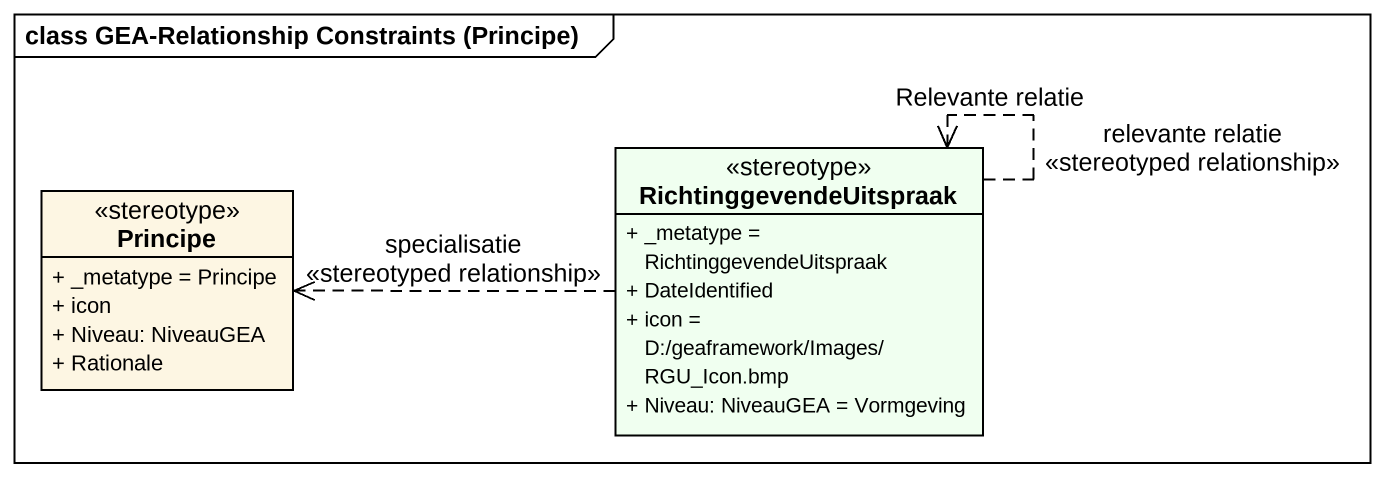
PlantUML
@startuml
mainframe class GEA-Relationship Constraints (Principe)
hide circle
hide empty members
skinparam classAttributeIconSize 0
class RichtinggevendeUitspraak <<stereotype>> #F0FFF0 {
  + _metatype = RichtinggevendeUitspraak
  + DateIdentified
  + icon = D:/geaframework/Images/RGU_Icon.bmp
  + Niveau: NiveauGEA = Vormgeving
}
class Principe <<stereotype>> {
  + _metatype = Principe
  + icon
  + Niveau: NiveauGEA
  + Rationale
}
RichtinggevendeUitspraak ..> RichtinggevendeUitspraak : Relevante relatie
RichtinggevendeUitspraak ..> RichtinggevendeUitspraak : relevante relatie\n<<stereotyped relationship>>
RichtinggevendeUitspraak .left.> Principe : specialisatie\n<<stereotyped relationship>>
@enduml
